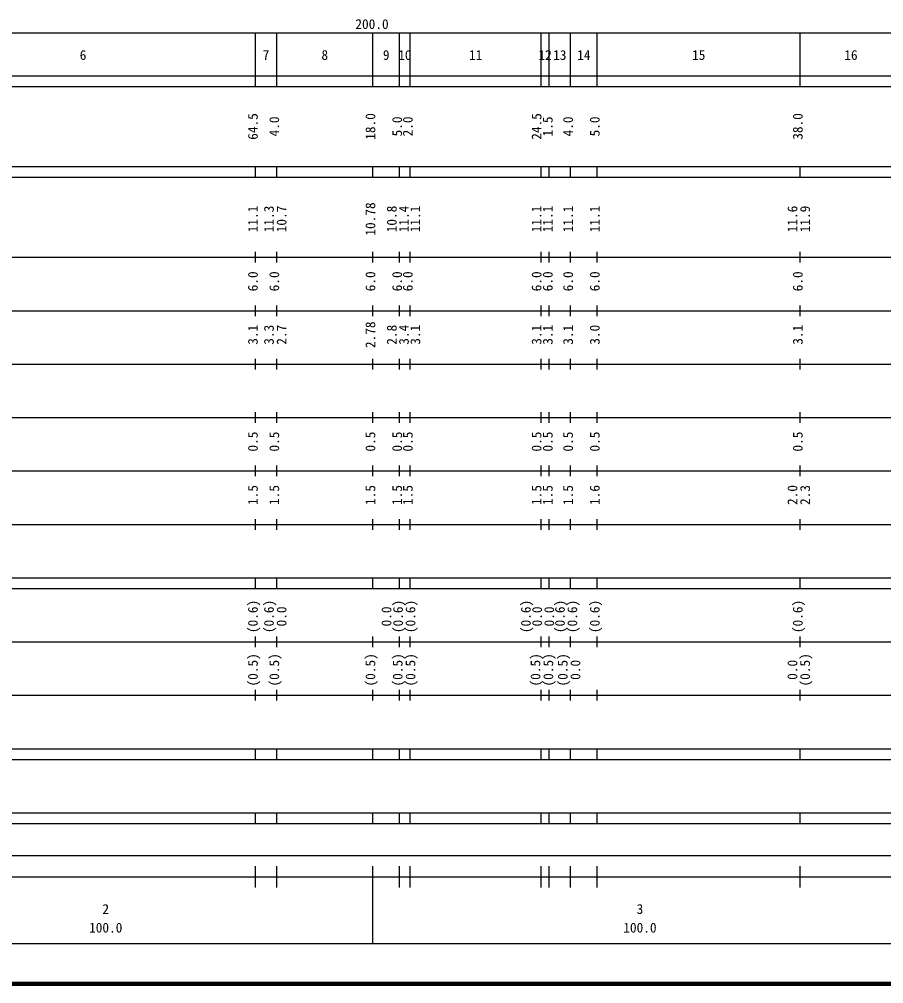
# Model space of a CAD drawing. Units: millimetres on the paper. Extents: x 40 to 680, y 20 to 380.
# Drawn here: x 201.8 to 363.6, y 20 to 200.6 of the extents above; entities that cross this region are included whole.
import ezdxf
from ezdxf.enums import TextEntityAlignment as Align

# ---------------------------------------------------------------- set-up
doc = ezdxf.new("R2010")
doc.units = ezdxf.units.MM
doc.layers.add('M-TTL', color=2, linetype='Continuous', lineweight=140)
doc.layers.add('M-TTL-BAND', color=7, linetype='Continuous', lineweight=25)
doc.styles.add('ＭＳ ゴシック', font='')
doc.styles.get('ＭＳ ゴシック').set_extended_font_data('MS Gothic')

msp = doc.modelspace()

# ---------------------------------------------------------------- linework, layer by layer
at = {"layer": 'M-TTL'}
msp.add_line((40, 20), (680, 20), dxfattribs=at)
at = {"layer": 'M-TTL-BAND'}
for p, q in [((68, 198), (579, 198)), ((246, 188), (246, 198)), ((250, 188), (250, 198)), ((268, 188), (268, 198)), ((273, 188), (273, 198)), ((275, 188), (275, 198)), ((299.5, 188), (299.5, 198)), ((301, 188), (301, 198)), ((305, 188), (305, 198)), ((310, 188), (310, 198)), ((348, 188), (348, 198)), ((40, 190), (579, 190)), ((40, 188), (579, 188)), ((40, 173), (579, 173)), ((246, 171), (246, 173)), ((250, 171), (250, 173)), ((268, 171), (268, 173)), ((273, 171), (273, 173)), ((275, 171), (275, 173)), ((299.5, 171), (299.5, 173)), ((301, 171), (301, 173)), ((305, 171), (305, 173)), ((310, 171), (310, 173)), ((348, 171), (348, 173)), ((40, 171), (579, 171)), ((40, 156), (579, 156)), ((246, 155), (246, 157)), ((250, 155), (250, 157)), ((268, 155), (268, 157)), ((273, 155), (273, 157)), ((275, 155), (275, 157)), ((299.5, 155), (299.5, 157)), ((301, 155), (301, 157)), ((305, 155), (305, 157)), ((310, 155), (310, 157)), ((348, 155), (348, 157)), ((246, 145), (246, 147)), ((250, 145), (250, 147)), ((268, 145), (268, 147)), ((273, 145), (273, 147)), ((275, 145), (275, 147)), ((299.5, 145), (299.5, 147)), ((301, 145), (301, 147)), ((305, 145), (305, 147)), ((310, 145), (310, 147)), ((348, 145), (348, 147)), ((46, 146), (579, 146)), ((52, 136), (579, 136)), ((246, 135), (246, 137)), ((250, 135), (250, 137)), ((268, 135), (268, 137)), ((273, 135), (273, 137)), ((275, 135), (275, 137)), ((299.5, 135), (299.5, 137)), ((301, 135), (301, 137)), ((305, 135), (305, 137)), ((310, 135), (310, 137)), ((348, 135), (348, 137)), ((246, 125), (246, 127)), ((250, 125), (250, 127)), ((268, 125), (268, 127)), ((273, 125), (273, 127)), ((275, 125), (275, 127)), ((299.5, 125), (299.5, 127)), ((301, 125), (301, 127)), ((305, 125), (305, 127)), ((310, 125), (310, 127)), ((348, 125), (348, 127)), ((46, 126), (579, 126)), ((52, 116), (579, 116)), ((246, 115), (246, 117)), ((250, 115), (250, 117)), ((268, 115), (268, 117)), ((273, 115), (273, 117)), ((275, 115), (275, 117)), ((299.5, 115), (299.5, 117)), ((301, 115), (301, 117)), ((305, 115), (305, 117)), ((310, 115), (310, 117)), ((348, 115), (348, 117)), ((246, 105), (246, 107)), ((250, 105), (250, 107)), ((268, 105), (268, 107)), ((273, 105), (273, 107)), ((275, 105), (275, 107)), ((299.5, 105), (299.5, 107)), ((301, 105), (301, 107)), ((305, 105), (305, 107)), ((310, 105), (310, 107)), ((348, 105), (348, 107)), ((46, 106), (579, 106)), ((40, 96), (579, 96)), ((246, 94), (246, 96)), ((250, 94), (250, 96)), ((268, 94), (268, 96)), ((273, 94), (273, 96)), ((275, 94), (275, 96)), ((299.5, 94), (299.5, 96)), ((301, 94), (301, 96)), ((305, 94), (305, 96)), ((310, 94), (310, 96)), ((348, 94), (348, 96)), ((40, 94), (579, 94)), ((246, 83), (246, 85)), ((250, 83), (250, 85)), ((268, 83), (268, 85)), ((273, 83), (273, 85)), ((275, 83), (275, 85)), ((299.5, 83), (299.5, 85)), ((301, 83), (301, 85)), ((305, 83), (305, 85)), ((310, 83), (310, 85)), ((348, 83), (348, 85)), ((49, 84), (579, 84)), ((246, 73), (246, 75)), ((250, 73), (250, 75)), ((268, 73), (268, 75)), ((273, 73), (273, 75)), ((275, 73), (275, 75)), ((299.5, 73), (299.5, 75)), ((301, 73), (301, 75)), ((305, 73), (305, 75)), ((310, 73), (310, 75)), ((348, 73), (348, 75)), ((40, 74), (579, 74)), ((40, 64), (579, 64)), ((246, 62), (246, 64)), ((250, 62), (250, 64)), ((268, 62), (268, 64)), ((273, 62), (273, 64)), ((275, 62), (275, 64)), ((299.5, 62), (299.5, 64)), ((301, 62), (301, 64)), ((305, 62), (305, 64)), ((310, 62), (310, 64)), ((348, 62), (348, 64)), ((40, 62), (579, 62)), ((40, 52), (579, 52)), ((246, 50), (246, 52)), ((250, 50), (250, 52)), ((268, 50), (268, 52)), ((273, 50), (273, 52)), ((275, 50), (275, 52)), ((299.5, 50), (299.5, 52)), ((301, 50), (301, 52)), ((305, 50), (305, 52)), ((310, 50), (310, 52)), ((348, 50), (348, 52)), ((40, 50), (579, 50)), ((71, 44), (565, 44)), ((246, 38), (246, 42)), ((250, 38), (250, 42)), ((268, 27.5), (268, 42)), ((273, 38), (273, 42)), ((275, 38), (275, 42)), ((299.5, 38), (299.5, 42)), ((301, 38), (301, 42)), ((305, 38), (305, 42)), ((310, 38), (310, 42)), ((348, 38), (348, 42)), ((40, 40), (579, 40)), ((68, 27.5), (579, 27.5))]:
    msp.add_line(p, q, dxfattribs=at)

# ---------------------------------------------------------------- texts
at = {"layer": 'M-TTL-BAND', "style": 'ＭＳ ゴシック'}
for s, p in [('200.0', (264.719, 198.195)), ('6', (213.125, 192.405)), ('7', (247.375, 192.405)), ('8', (258.375, 192.405)), ('9', (269.875, 192.405)), ('10', (272.75, 192.405)), ('11', (286, 192.405)), ('12', (299, 192.405)), ('13', (301.75, 192.405)), ('14', (306.25, 192.405)), ('15', (327.75, 192.405)), ('16', (356.25, 192.405)), ('2', (217.375, 32.523)), ('3', (317.375, 32.523)), ('100.0', (214.875, 29.033)), ('100.0', (314.875, 29.033))]:
    msp.add_text(s, height=1.833, dxfattribs=at).set_placement(p, align=Align.BOTTOM_LEFT)
for s, p in [('64.5', (247, 178)), ('18.0', (269, 178)), ('24.5', (300.1, 178)), ('38.0', (349, 178)), ('4.0', (251, 178.625)), ('5.0', (274, 178.625)), ('2.0', (276, 178.625)), ('1.5', (302.2, 178.625)), ('4.0', (306, 178.625)), ('5.0', (311, 178.625)), ('10.78', (269, 160.049)), ('11.1', (247, 160.674)), ('11.3', (250, 160.674)), ('10.7', (252.37, 160.674)), ('10.8', (273, 160.674)), ('11.4', (275.27, 160.674)), ('11.1', (277.4, 160.674)), ('11.1', (300.1, 160.674)), ('11.1', (302.2, 160.674)), ('11.1', (306, 160.674)), ('11.1', (311, 160.674)), ('11.6', (348, 160.674)), ('11.9', (350.37, 160.674)), ('6.0', (247, 149.625)), ('6.0', (251, 149.625)), ('6.0', (269, 149.625)), ('6.0', (274, 149.625)), ('6.0', (276, 149.625)), ('6.0', (300.1, 149.625)), ('6.0', (302.2, 149.625)), ('6.0', (306, 149.625)), ('6.0', (311, 149.625)), ('6.0', (349, 149.625)), ('3.1', (247, 139.625)), ('3.3', (250, 139.625)), ('2.7', (252.37, 139.625)), ('2.78', (269, 139)), ('2.8', (273, 139.625)), ('3.4', (275.27, 139.625)), ('3.1', (277.4, 139.625)), ('3.1', (300.1, 139.625)), ('3.1', (302.2, 139.625)), ('3.1', (306, 139.625)), ('3.0', (311, 139.625)), ('3.1', (349, 139.625)), ('0.5', (247, 119.625)), ('0.5', (251, 119.625)), ('0.5', (269, 119.625)), ('0.5', (274, 119.625)), ('0.5', (276, 119.625)), ('0.5', (300.1, 119.625)), ('0.5', (302.2, 119.625)), ('0.5', (306, 119.625)), ('0.5', (311, 119.625)), ('0.5', (349, 119.625)), ('1.5', (247, 109.625)), ('1.5', (251, 109.625)), ('1.5', (269, 109.625)), ('1.5', (274, 109.625)), ('1.5', (276, 109.625)), ('1.5', (300.1, 109.625)), ('1.5', (302.2, 109.625)), ('1.5', (306, 109.625)), ('1.6', (311, 109.625)), ('2.0', (348, 109.625)), ('2.3', (350.37, 109.625)), ('(0.6)', (247, 85.639)), ('(0.6)', (250, 85.639)), ('0.0', (252.37, 86.889)), ('0.0', (272, 86.889)), ('(0.6)', (274.17, 85.639)), ('(0.6)', (276.5, 85.639)), ('(0.6)', (298.1, 85.639)), ('0.0', (300.2, 86.889)), ('0.0', (302.47, 86.889)), ('(0.6)', (304.47, 85.639)), ('(0.6)', (306.8, 85.639)), ('(0.6)', (311, 85.639)), ('(0.6)', (349, 85.639)), ('(0.5)', (247, 75.639)), ('(0.5)', (251, 75.639)), ('(0.5)', (269, 75.639)), ('(0.5)', (274.1, 75.639)), ('(0.5)', (276.5, 75.639)), ('(0.5)', (299.9, 75.639)), ('(0.5)', (302.3, 75.639)), ('(0.5)', (305, 75.639)), ('(0.5)', (350.37, 75.639)), ('0.0', (307.37, 76.889)), ('0.0', (348, 76.889))]:
    msp.add_text(s, height=1.833, rotation=90, dxfattribs=at).set_placement(p, align=Align.BOTTOM_LEFT)

doc.saveas('drawing.dxf')
